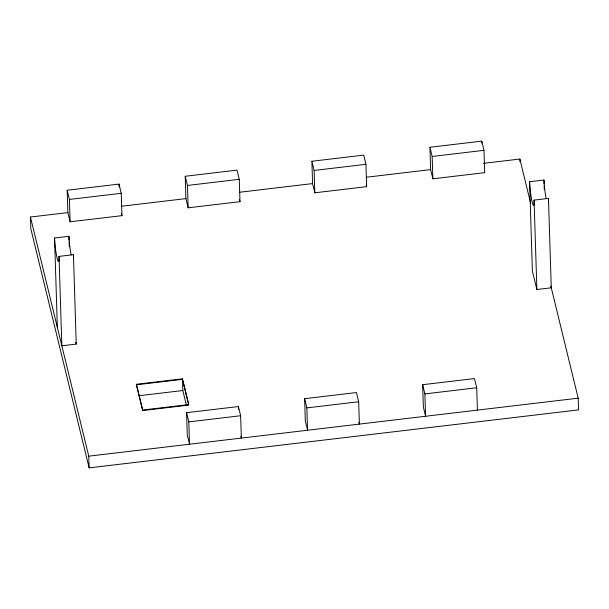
<?xml version="1.0" encoding="UTF-8"?>
<svg xmlns="http://www.w3.org/2000/svg" width="609" height="609" viewBox="0 0 609 609"><rect width="100%" height="100%" fill="white"/><g stroke="black" fill="none" stroke-linecap="round" stroke-linejoin="round"><path stroke-width="0.91" d="M67.173 190.244L118.999 184.108L121.237 193.304L121.937 215.655L70.119 221.79L67.873 212.594L67.173 190.244L69.418 199.44L70.119 221.79M185.212 176.26L237.03 170.117L239.276 179.32L239.976 201.663L188.158 207.806L185.912 198.61L185.212 176.26L187.458 185.456L188.158 207.806M311.884 161.256L363.71 155.112L365.948 164.308L366.656 186.658L314.83 192.794L312.592 183.598L311.884 161.256L314.13 170.451L314.83 192.794M429.924 147.264L481.749 141.128L483.988 150.324L484.688 172.674L432.87 178.81L430.624 169.614L429.924 147.264L432.169 156.467L432.87 178.81M69.418 199.44L121.237 193.304M187.458 185.456L239.276 179.32M314.13 170.451L365.948 164.308M432.169 156.467L483.988 150.324M550.825 285.964L578.185 398.179L578.55 409.887L89.127 467.872L30.815 228.74L30.45 217.025L67.873 212.594M121.564 206.23L185.912 198.61M239.611 192.246L312.592 183.598M366.275 177.242L430.624 169.614M483.386 163.364L519.873 159.04L530.637 203.193M57.36 327.398L54.551 238.005L68.946 236.3A14.57 1.5 83.2 0 0 71.124 254.813M529.579 181.726A14.57 1.5 83.2 0 0 532.175 202.097A14.57 1.5 83.2 0 0 534.07 200.117L548.465 198.412L551.274 287.806L536.879 289.511L532.388 271.119L529.579 181.726L543.974 180.02A14.57 1.5 83.2 0 0 546.159 198.526M59.035 256.397L73.43 254.691L76.239 344.085L61.844 345.79L59.035 256.397A14.57 1.5 83.2 0 1 57.147 258.376A14.57 1.5 83.2 0 1 54.551 238.005M136.393 384.279L182.456 378.821L188.737 404.574L142.673 410.032L136.393 384.279L136.454 386.076M138.646 395.766L182.829 390.529L186.415 405.244M186.575 412.681L188.82 421.877L189.521 444.227L187.275 435.024L186.575 412.681L238.401 406.538L240.639 415.734L241.339 438.084L240.89 436.242M304.614 398.689L306.86 407.893L307.56 430.236L305.315 421.04L304.614 398.689L356.432 392.554L358.678 401.75L359.379 424.1L358.929 422.258M422.654 384.705L424.892 393.909L425.6 416.251L423.354 407.056L422.654 384.705L474.472 378.57L476.718 387.766L477.418 410.116M188.82 421.877L240.639 415.734M306.86 407.893L358.678 401.75M424.892 393.909L476.718 387.766M30.45 217.025L88.754 456.164L578.185 398.179M366.207 184.816L366.656 186.658M239.527 199.828L239.976 201.663M121.495 213.812L121.937 215.655M75.79 342.25L76.239 344.085M543.974 180.02L544.096 183.819M544.157 185.722L544.279 189.528M534.07 200.117L536.879 289.511M519.873 159.04L519.964 161.743M481.749 141.128L481.803 142.993M238.401 406.538L238.484 409.332M182.456 378.821L182.829 390.529M118.999 184.108L119.082 186.902M88.754 456.164L89.127 467.872M68.946 236.3L69.068 240.106M69.129 242.001L69.274 246.759M73.43 254.691A14.57 1.5 83.2 0 1 73.4 258.163M548.465 198.412A14.57 1.5 83.2 0 1 548.435 201.883M182.479 379.354L136.416 384.812L142.689 410.565L188.752 405.107L182.479 379.354"/></g></svg>
